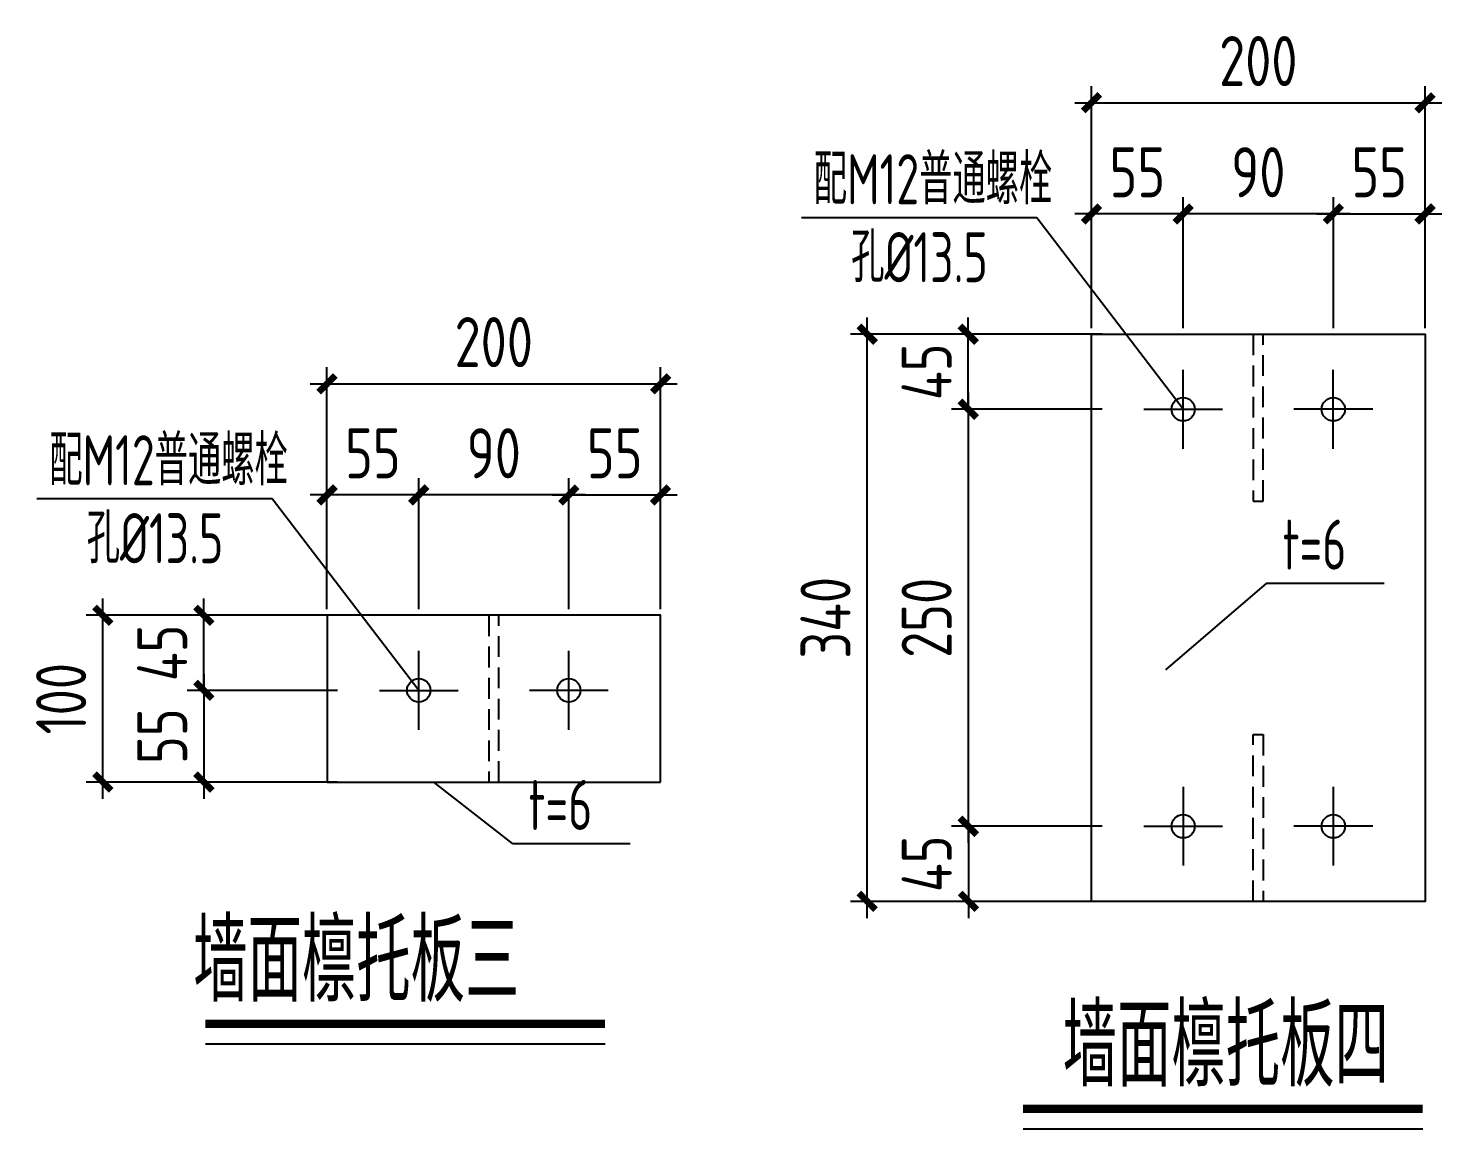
# Model space of a CAD drawing. Extents: x 180850 to 1399066, y 48356 to 327880.
# Drawn here: x 1119006 to 1135955, y 162510 to 175706 of the extents above; entities that cross this region are included whole.
import ezdxf

# ---------------------------------------------------------------- set-up
doc = ezdxf.new("R2010")
doc.units = 0
doc.header["$LTSCALE"] = 1000
doc.linetypes.add('DASHED', pattern=[0.75, 0.5, -0.25])
for name, color, linetype in [('AXIS', 3, 'Continuous'), ('PUB_TEXT', 7, 'Continuous'), ('PZ', 202, 'Continuous'), ('板', 243, 'Continuous'), ('框线', 252, 'Continuous')]:
    doc.layers.add(name, color=color, linetype=linetype)
doc.styles.add('TSSD_Dimension', font='Tssdeng.shx', dxfattribs={"width": 0.8, "bigfont": 'hztxt.shx'})
doc.styles.add('标准字体', font='tssdeng.shx', dxfattribs={"width": 0.7, "bigfont": 'tssdchn.shx'})
doc.dimstyles.new('TSSD_20_200', dxfattribs={"dimtxt": 600, "dimasz": 200, "dimexe": 200, "dimexo": 500, "dimgap": 200, "dimtad": 1, "dimdec": 0, "dimlfac": 0.05, "dimzin": 0, "dimdsep": 46, "dimtxsty": 'TSSD_Dimension', "dimblk": 'ARCHTICK', "dimblk1": 'ARCHTICK', "dimblk2": 'ARCHTICK', "dimcen": 0, "dimdle": 200, "dimclrt": 7, "dimadec": 0, "dimazin": 0, "dimtfac": 1, "dimtdec": 0, "dimtix": 1, "dimtmove": 2, "dimatfit": 3, "dimfxl": 1, "dimtolj": 1, "dimtzin": 0, "dimarcsym": 0})

# ---------------------------------------------------------------- blocks, each defined once
blk = doc.blocks.new('_ArchTick')
at = {"color": 0, "linetype": 'ByBlock', "const_width": 0.4}
blk.add_lwpolyline([(-0.5, -0.5), (0.5, 0.5)], dxfattribs=at)
blk = doc.blocks.new('*D628')
at = {"layer": 'AXIS', "color": 0, "linetype": 'ByBlock', "lineweight": -2, "transparency": 16777216}
for p, q in [((1125488, 168739), (1125488, 170310)), ((1126588, 168739), (1126588, 170310)), ((1125288, 170110), (1126788, 170110))]:
    blk.add_line(p, q, dxfattribs=at)
at = {"layer": 'Defpoints', "color": 0, "linetype": 'ByBlock', "transparency": 16777216}
for p in [(1126588, 170110), (1125488, 168239), (1126588, 168239)]:
    blk.add_point(p, dxfattribs=at)
at = {"layer": 'AXIS', "color": 0, "linetype": 'ByBlock', "lineweight": -2, "transparency": 16777216, "xscale": 200, "yscale": 200, "zscale": 200, "rotation": 180}
blk.add_blockref('_ArchTick', (1125488, 170110), dxfattribs=at)
at = {"layer": 'AXIS', "color": 0, "linetype": 'ByBlock', "lineweight": -2, "transparency": 16777216, "xscale": 200, "yscale": 200, "zscale": 200}
blk.add_blockref('_ArchTick', (1126588, 170110), dxfattribs=at)
at = {"layer": 'AXIS', "color": 7, "linetype": 'ByBlock', "transparency": 16777216, "insert": (1126038, 170610), "char_height": 600, "attachment_point": 5, "style": 'TSSD_Dimension'}
blk.add_mtext('\\A1;55', dxfattribs=at)
blk = doc.blocks.new('*D629')
at = {"layer": 'AXIS', "color": 0, "linetype": 'ByBlock', "lineweight": -2, "transparency": 16777216}
for p, q in [((1123688, 168739), (1123688, 170310)), ((1125488, 168739), (1125488, 170310)), ((1125688, 170110), (1123488, 170110))]:
    blk.add_line(p, q, dxfattribs=at)
at = {"layer": 'Defpoints', "color": 0, "linetype": 'ByBlock', "transparency": 16777216}
for p in [(1123688, 170110), (1123688, 168239), (1125488, 168239)]:
    blk.add_point(p, dxfattribs=at)
at = {"layer": 'AXIS', "color": 0, "linetype": 'ByBlock', "lineweight": -2, "transparency": 16777216, "xscale": 200, "yscale": 200, "zscale": 200, "rotation": 180}
blk.add_blockref('_ArchTick', (1123688, 170110), dxfattribs=at)
at = {"layer": 'AXIS', "color": 0, "linetype": 'ByBlock', "lineweight": -2, "transparency": 16777216, "xscale": 200, "yscale": 200, "zscale": 200}
blk.add_blockref('_ArchTick', (1125488, 170110), dxfattribs=at)
at = {"layer": 'AXIS', "color": 7, "linetype": 'ByBlock', "transparency": 16777216, "insert": (1124588, 170610), "char_height": 600, "attachment_point": 5, "style": 'TSSD_Dimension'}
blk.add_mtext('\\A1;90', dxfattribs=at)
blk = doc.blocks.new('*D630')
at = {"layer": 'AXIS', "color": 0, "linetype": 'ByBlock', "lineweight": -2, "transparency": 16777216}
for p, q in [((1122588, 168739), (1122588, 170310)), ((1123688, 168739), (1123688, 170310)), ((1123888, 170110), (1122388, 170110))]:
    blk.add_line(p, q, dxfattribs=at)
at = {"layer": 'Defpoints', "color": 0, "linetype": 'ByBlock', "transparency": 16777216}
for p in [(1122588, 170110), (1122588, 168239), (1123688, 168239)]:
    blk.add_point(p, dxfattribs=at)
at = {"layer": 'AXIS', "color": 0, "linetype": 'ByBlock', "lineweight": -2, "transparency": 16777216, "xscale": 200, "yscale": 200, "zscale": 200, "rotation": 180}
blk.add_blockref('_ArchTick', (1122588, 170110), dxfattribs=at)
at = {"layer": 'AXIS', "color": 0, "linetype": 'ByBlock', "lineweight": -2, "transparency": 16777216, "xscale": 200, "yscale": 200, "zscale": 200}
blk.add_blockref('_ArchTick', (1123688, 170110), dxfattribs=at)
at = {"layer": 'AXIS', "color": 7, "linetype": 'ByBlock', "transparency": 16777216, "insert": (1123138, 170610), "char_height": 600, "attachment_point": 5, "style": 'TSSD_Dimension'}
blk.add_mtext('\\A1;55', dxfattribs=at)
blk = doc.blocks.new('*D631')
at = {"layer": 'AXIS', "color": 0, "linetype": 'ByBlock', "lineweight": -2, "transparency": 16777216}
for p, q in [((1121112, 168667), (1121112, 168867)), ((1122716, 168667), (1120912, 168667)), ((1121112, 167767), (1121112, 168667)), ((1122716, 167767), (1120912, 167767)), ((1121112, 167767), (1121112, 167567))]:
    blk.add_line(p, q, dxfattribs=at)
at = {"layer": 'Defpoints', "color": 0, "linetype": 'ByBlock', "transparency": 16777216}
for p in [(1121112, 168667), (1123216, 168667), (1123216, 167767)]:
    blk.add_point(p, dxfattribs=at)
at = {"layer": 'AXIS', "color": 0, "linetype": 'ByBlock', "lineweight": -2, "transparency": 16777216, "xscale": 200, "yscale": 200, "zscale": 200}
for p, rotation in [((1121112, 168667), 270), ((1121112, 167767), 90)]:
    blk.add_blockref('_ArchTick', p, dxfattribs=dict(at, rotation=rotation))
at = {"layer": 'AXIS', "color": 7, "linetype": 'ByBlock', "transparency": 16777216, "insert": (1120612, 168217), "char_height": 600, "attachment_point": 5, "rotation": 90, "style": 'TSSD_Dimension'}
blk.add_mtext('\\A1;45', dxfattribs=at)
blk = doc.blocks.new('*D575')
at = {"layer": 'AXIS', "color": 0, "linetype": 'ByBlock', "lineweight": -2, "transparency": 16777216}
for p, q in [((1119900, 166467), (1119900, 168867)), ((1122088, 168667), (1119700, 168667)), ((1122088, 166667), (1119700, 166667))]:
    blk.add_line(p, q, dxfattribs=at)
at = {"layer": 'Defpoints', "color": 0, "linetype": 'ByBlock', "transparency": 16777216}
for p in [(1119900, 168667), (1122588, 168667), (1122588, 166667)]:
    blk.add_point(p, dxfattribs=at)
at = {"layer": 'AXIS', "color": 0, "linetype": 'ByBlock', "lineweight": -2, "transparency": 16777216, "xscale": 200, "yscale": 200, "zscale": 200}
for p, rotation in [((1119900, 168667), 90), ((1119900, 166667), 270)]:
    blk.add_blockref('_ArchTick', p, dxfattribs=dict(at, rotation=rotation))
at = {"layer": 'AXIS', "color": 7, "linetype": 'ByBlock', "transparency": 16777216, "insert": (1119400, 167667), "char_height": 600, "attachment_point": 5, "rotation": 90, "style": 'TSSD_Dimension'}
blk.add_mtext('\\A1;100', dxfattribs=at)
blk = doc.blocks.new('*D576')
at = {"layer": 'AXIS', "color": 0, "linetype": 'ByBlock', "lineweight": -2, "transparency": 16777216}
for p, q in [((1122588, 169167), (1122588, 171643)), ((1126588, 169167), (1126588, 171643)), ((1122388, 171443), (1126788, 171443))]:
    blk.add_line(p, q, dxfattribs=at)
at = {"layer": 'Defpoints', "color": 0, "linetype": 'ByBlock', "transparency": 16777216}
for p in [(1126588, 171443), (1122588, 168667), (1126588, 168667)]:
    blk.add_point(p, dxfattribs=at)
at = {"layer": 'AXIS', "color": 0, "linetype": 'ByBlock', "lineweight": -2, "transparency": 16777216, "xscale": 200, "yscale": 200, "zscale": 200, "rotation": 180}
blk.add_blockref('_ArchTick', (1122588, 171443), dxfattribs=at)
at = {"layer": 'AXIS', "color": 0, "linetype": 'ByBlock', "lineweight": -2, "transparency": 16777216, "xscale": 200, "yscale": 200, "zscale": 200}
blk.add_blockref('_ArchTick', (1126588, 171443), dxfattribs=at)
at = {"layer": 'AXIS', "color": 7, "linetype": 'ByBlock', "transparency": 16777216, "insert": (1124588, 171943), "char_height": 600, "attachment_point": 5, "style": 'TSSD_Dimension'}
blk.add_mtext('\\A1;200', dxfattribs=at)
blk = doc.blocks.new('*D658')
at = {"layer": 'AXIS', "color": 0, "linetype": 'ByBlock', "lineweight": -2, "transparency": 16777216}
for p, q in [((1134655, 172109), (1134655, 173680)), ((1135755, 172109), (1135755, 173680)), ((1134455, 173480), (1135955, 173480))]:
    blk.add_line(p, q, dxfattribs=at)
at = {"layer": 'Defpoints', "color": 0, "linetype": 'ByBlock', "transparency": 16777216}
for p in [(1135755, 173480), (1134655, 171609), (1135755, 171609)]:
    blk.add_point(p, dxfattribs=at)
at = {"layer": 'AXIS', "color": 0, "linetype": 'ByBlock', "lineweight": -2, "transparency": 16777216, "xscale": 200, "yscale": 200, "zscale": 200, "rotation": 180}
blk.add_blockref('_ArchTick', (1134655, 173480), dxfattribs=at)
at = {"layer": 'AXIS', "color": 0, "linetype": 'ByBlock', "lineweight": -2, "transparency": 16777216, "xscale": 200, "yscale": 200, "zscale": 200}
blk.add_blockref('_ArchTick', (1135755, 173480), dxfattribs=at)
at = {"layer": 'AXIS', "color": 7, "linetype": 'ByBlock', "transparency": 16777216, "insert": (1135205, 173980), "char_height": 600, "attachment_point": 5, "style": 'TSSD_Dimension'}
blk.add_mtext('\\A1;55', dxfattribs=at)
blk = doc.blocks.new('*D659')
at = {"layer": 'AXIS', "color": 0, "linetype": 'ByBlock', "lineweight": -2, "transparency": 16777216}
for p, q in [((1132855, 172109), (1132855, 173680)), ((1134655, 172109), (1134655, 173680)), ((1134855, 173480), (1132655, 173480))]:
    blk.add_line(p, q, dxfattribs=at)
at = {"layer": 'Defpoints', "color": 0, "linetype": 'ByBlock', "transparency": 16777216}
for p in [(1132855, 173480), (1132855, 171609), (1134655, 171609)]:
    blk.add_point(p, dxfattribs=at)
at = {"layer": 'AXIS', "color": 0, "linetype": 'ByBlock', "lineweight": -2, "transparency": 16777216, "xscale": 200, "yscale": 200, "zscale": 200, "rotation": 180}
blk.add_blockref('_ArchTick', (1132855, 173480), dxfattribs=at)
at = {"layer": 'AXIS', "color": 0, "linetype": 'ByBlock', "lineweight": -2, "transparency": 16777216, "xscale": 200, "yscale": 200, "zscale": 200}
blk.add_blockref('_ArchTick', (1134655, 173480), dxfattribs=at)
at = {"layer": 'AXIS', "color": 7, "linetype": 'ByBlock', "transparency": 16777216, "insert": (1133755, 173980), "char_height": 600, "attachment_point": 5, "style": 'TSSD_Dimension'}
blk.add_mtext('\\A1;90', dxfattribs=at)
blk = doc.blocks.new('*D660')
at = {"layer": 'AXIS', "color": 0, "linetype": 'ByBlock', "lineweight": -2, "transparency": 16777216}
for p, q in [((1131755, 172109), (1131755, 173680)), ((1132855, 172109), (1132855, 173680)), ((1133055, 173480), (1131555, 173480))]:
    blk.add_line(p, q, dxfattribs=at)
at = {"layer": 'Defpoints', "color": 0, "linetype": 'ByBlock', "transparency": 16777216}
for p in [(1131755, 173480), (1131755, 171609), (1132855, 171609)]:
    blk.add_point(p, dxfattribs=at)
at = {"layer": 'AXIS', "color": 0, "linetype": 'ByBlock', "lineweight": -2, "transparency": 16777216, "xscale": 200, "yscale": 200, "zscale": 200, "rotation": 180}
blk.add_blockref('_ArchTick', (1131755, 173480), dxfattribs=at)
at = {"layer": 'AXIS', "color": 0, "linetype": 'ByBlock', "lineweight": -2, "transparency": 16777216, "xscale": 200, "yscale": 200, "zscale": 200}
blk.add_blockref('_ArchTick', (1132855, 173480), dxfattribs=at)
at = {"layer": 'AXIS', "color": 7, "linetype": 'ByBlock', "transparency": 16777216, "insert": (1132305, 173980), "char_height": 600, "attachment_point": 5, "style": 'TSSD_Dimension'}
blk.add_mtext('\\A1;55', dxfattribs=at)
blk = doc.blocks.new('*D661')
at = {"layer": 'AXIS', "color": 0, "linetype": 'ByBlock', "lineweight": -2, "transparency": 16777216}
for p, q in [((1130278, 172037), (1130278, 172237)), ((1131882, 172037), (1130078, 172037)), ((1130278, 171137), (1130278, 172037)), ((1131882, 171137), (1130078, 171137)), ((1130278, 171137), (1130278, 170937))]:
    blk.add_line(p, q, dxfattribs=at)
at = {"layer": 'Defpoints', "color": 0, "linetype": 'ByBlock', "transparency": 16777216}
for p in [(1130278, 172037), (1132382, 172037), (1132382, 171137)]:
    blk.add_point(p, dxfattribs=at)
at = {"layer": 'AXIS', "color": 0, "linetype": 'ByBlock', "lineweight": -2, "transparency": 16777216, "xscale": 200, "yscale": 200, "zscale": 200}
for p, rotation in [((1130278, 172037), 270), ((1130278, 171137), 90)]:
    blk.add_blockref('_ArchTick', p, dxfattribs=dict(at, rotation=rotation))
at = {"layer": 'AXIS', "color": 7, "linetype": 'ByBlock', "transparency": 16777216, "insert": (1129778, 171587), "char_height": 600, "attachment_point": 5, "rotation": 90, "style": 'TSSD_Dimension'}
blk.add_mtext('\\A1;45', dxfattribs=at)
blk = doc.blocks.new('*D607')
at = {"layer": 'AXIS', "color": 0, "linetype": 'ByBlock', "lineweight": -2, "transparency": 16777216}
for p, q in [((1130278, 171337), (1130278, 165937)), ((1131682, 171137), (1130078, 171137)), ((1131883, 166137), (1130078, 166137))]:
    blk.add_line(p, q, dxfattribs=at)
at = {"layer": 'Defpoints', "color": 0, "linetype": 'ByBlock', "transparency": 16777216}
for p in [(1132182, 171137), (1130278, 166137), (1132383, 166137)]:
    blk.add_point(p, dxfattribs=at)
at = {"layer": 'AXIS', "color": 0, "linetype": 'ByBlock', "lineweight": -2, "transparency": 16777216, "xscale": 200, "yscale": 200, "zscale": 200}
for p, rotation in [((1130278, 171137), 90), ((1130278, 166137), 270)]:
    blk.add_blockref('_ArchTick', p, dxfattribs=dict(at, rotation=rotation))
at = {"layer": 'AXIS', "color": 7, "linetype": 'ByBlock', "transparency": 16777216, "insert": (1129778, 168637), "char_height": 600, "attachment_point": 5, "rotation": 90, "style": 'TSSD_Dimension'}
blk.add_mtext('\\A1;250', dxfattribs=at)
blk = doc.blocks.new('*D608')
at = {"layer": 'AXIS', "color": 0, "linetype": 'ByBlock', "lineweight": -2, "transparency": 16777216}
for p, q in [((1130280, 166137), (1130280, 166337)), ((1131855, 166137), (1130080, 166137)), ((1130280, 166137), (1130280, 165237)), ((1131855, 165237), (1130080, 165237)), ((1130280, 165237), (1130280, 165037))]:
    blk.add_line(p, q, dxfattribs=at)
at = {"layer": 'Defpoints', "color": 0, "linetype": 'ByBlock', "transparency": 16777216}
for p in [(1132355, 166137), (1130280, 165237), (1132355, 165237)]:
    blk.add_point(p, dxfattribs=at)
at = {"layer": 'AXIS', "color": 0, "linetype": 'ByBlock', "lineweight": -2, "transparency": 16777216, "xscale": 200, "yscale": 200, "zscale": 200}
for p, rotation in [((1130280, 166137), 270), ((1130280, 165237), 90)]:
    blk.add_blockref('_ArchTick', p, dxfattribs=dict(at, rotation=rotation))
at = {"layer": 'AXIS', "color": 7, "linetype": 'ByBlock', "transparency": 16777216, "insert": (1129780, 165687), "char_height": 600, "attachment_point": 5, "rotation": 90, "style": 'TSSD_Dimension'}
blk.add_mtext('\\A1;45', dxfattribs=at)
blk = doc.blocks.new('*D662')
at = {"layer": 'AXIS', "color": 0, "linetype": 'ByBlock', "lineweight": -2, "transparency": 16777216}
for p, q in [((1129066, 165037), (1129066, 172237)), ((1131255, 172037), (1128866, 172037)), ((1131255, 165237), (1128866, 165237))]:
    blk.add_line(p, q, dxfattribs=at)
at = {"layer": 'Defpoints', "color": 0, "linetype": 'ByBlock', "transparency": 16777216}
for p in [(1129066, 172037), (1131755, 172037), (1131755, 165237)]:
    blk.add_point(p, dxfattribs=at)
at = {"layer": 'AXIS', "color": 0, "linetype": 'ByBlock', "lineweight": -2, "transparency": 16777216, "xscale": 200, "yscale": 200, "zscale": 200}
for p, rotation in [((1129066, 172037), 90), ((1129066, 165237), 270)]:
    blk.add_blockref('_ArchTick', p, dxfattribs=dict(at, rotation=rotation))
at = {"layer": 'AXIS', "color": 7, "linetype": 'ByBlock', "transparency": 16777216, "insert": (1128566, 168637), "char_height": 600, "attachment_point": 5, "rotation": 90, "style": 'TSSD_Dimension'}
blk.add_mtext('\\A1;340', dxfattribs=at)
blk = doc.blocks.new('*D663')
at = {"layer": 'AXIS', "color": 0, "linetype": 'ByBlock', "lineweight": -2, "transparency": 16777216}
for p, q in [((1131755, 172537), (1131755, 175013)), ((1135755, 172537), (1135755, 175013)), ((1131555, 174813), (1135955, 174813))]:
    blk.add_line(p, q, dxfattribs=at)
at = {"layer": 'Defpoints', "color": 0, "linetype": 'ByBlock', "transparency": 16777216}
for p in [(1135755, 174813), (1131755, 172037), (1135755, 172037)]:
    blk.add_point(p, dxfattribs=at)
at = {"layer": 'AXIS', "color": 0, "linetype": 'ByBlock', "lineweight": -2, "transparency": 16777216, "xscale": 200, "yscale": 200, "zscale": 200, "rotation": 180}
blk.add_blockref('_ArchTick', (1131755, 174813), dxfattribs=at)
at = {"layer": 'AXIS', "color": 0, "linetype": 'ByBlock', "lineweight": -2, "transparency": 16777216, "xscale": 200, "yscale": 200, "zscale": 200}
blk.add_blockref('_ArchTick', (1135755, 174813), dxfattribs=at)
at = {"layer": 'AXIS', "color": 7, "linetype": 'ByBlock', "transparency": 16777216, "insert": (1133755, 175313), "char_height": 600, "attachment_point": 5, "style": 'TSSD_Dimension'}
blk.add_mtext('\\A1;200', dxfattribs=at)
blk = doc.blocks.new('*D614')
at = {"layer": 'AXIS', "color": 0, "linetype": 'ByBlock', "lineweight": -2, "transparency": 16777216}
for p, q in [((1121112, 167967), (1121112, 166467)), ((1122716, 167767), (1120912, 167767)), ((1122716, 166667), (1120912, 166667))]:
    blk.add_line(p, q, dxfattribs=at)
at = {"layer": 'Defpoints', "color": 0, "linetype": 'ByBlock', "transparency": 16777216}
for p in [(1123216, 167767), (1121112, 166667), (1123216, 166667)]:
    blk.add_point(p, dxfattribs=at)
at = {"layer": 'AXIS', "color": 0, "linetype": 'ByBlock', "lineweight": -2, "transparency": 16777216, "xscale": 200, "yscale": 200, "zscale": 200}
for p, rotation in [((1121112, 167767), 90), ((1121112, 166667), 270)]:
    blk.add_blockref('_ArchTick', p, dxfattribs=dict(at, rotation=rotation))
at = {"layer": 'AXIS', "color": 7, "linetype": 'ByBlock', "transparency": 16777216, "insert": (1120612, 167217), "char_height": 600, "attachment_point": 5, "rotation": 90, "style": 'TSSD_Dimension'}
blk.add_mtext('\\A1;55', dxfattribs=at)

msp = doc.modelspace()

# ---------------------------------------------------------------- linework, layer by layer
at = {"color": 3, "const_width": 100, "elevation": 0}
for points in [[(1121130.5, 163767), (1125923.21, 163767)], [(1130935, 162750.5), (1135727.71, 162750.5)]]:
    msp.add_lwpolyline(points, dxfattribs=at)
at = {"color": 3, "elevation": 0}
for points in [[(1121130.5, 163527), (1125923.21, 163527)], [(1130935, 162510.5), (1135727.71, 162510.5)]]:
    msp.add_lwpolyline(points, dxfattribs=at)
at = {"layer": 'AXIS', "linetype": 'ByBlock'}
for p, q in [((1131098.59, 173432.16), (1128276.66, 173432.16)), ((1132854.59, 171137.16), (1131098.59, 173432.16)), ((1121932.24, 170062.33), (1119110.32, 170062.33)), ((1123688.24, 167767.33), (1121932.24, 170062.33)), ((1133853.08, 169052.59), (1132640.61, 168013.03)), ((1133853.08, 169052.59), (1135263.75, 169052.59)), ((1124810.82, 165930.55), (1123869.5, 166667.35)), ((1124810.82, 165930.55), (1126221.48, 165930.55))]:
    msp.add_line(p, q, dxfattribs=at)
at = {"layer": 'PZ', "elevation": 0}
for points in [[(1131754.65, 165237.22), (1131754.54, 172037.16), (1135754.53, 172037.18), (1135754.64, 165237.24)], [(1126588.16, 166667.33), (1126588.27, 168667.33), (1122588.27, 168667.36), (1122588.17, 166667.36)]]:
    msp.add_lwpolyline(points, close=True, dxfattribs=at)
at = {"layer": 'PZ'}
for centre in [(1132854.59, 171137.16), (1134654.59, 171137.16), (1123688.24, 167767.33), (1125488.24, 167767.33), (1132854.64, 166137.19), (1134654.64, 166137.24)]:
    msp.add_circle(centre, 140, dxfattribs=at)
at = {"layer": '板', "linetype": 'DASHED', "ltscale": 0.5}
for p, q in [((1133694.49, 172037.17), (1133694.54, 170037.17)), ((1133814.54, 170037.17), (1133814.49, 172037.17)), ((1133694.54, 170037.17), (1133814.54, 170037.17)), ((1124528.15, 168667.34), (1124528.19, 166667.34)), ((1124648.19, 166667.35), (1124648.15, 168667.35)), ((1133694.49, 165237.21), (1133694.54, 167237.21)), ((1133694.54, 167237.21), (1133814.54, 167237.21)), ((1133814.54, 167237.2), (1133814.49, 165237.2)), ((1124528.19, 166667.34), (1124648.19, 166667.34))]:
    msp.add_line(p, q, dxfattribs=at)
at = {"layer": '框线'}
for p, q in [((1132854.59, 170665.02), (1132854.59, 171609.29)), ((1134654.59, 170665.02), (1134654.59, 171609.29)), ((1132382.45, 171137.16), (1133326.72, 171137.16)), ((1135126.72, 171137.16), (1134182.45, 171137.16)), ((1123688.24, 167295.2), (1123688.24, 168239.47)), ((1125488.24, 167295.2), (1125488.24, 168239.47)), ((1123216.11, 167767.33), (1124160.38, 167767.33)), ((1125960.38, 167767.33), (1125016.11, 167767.33)), ((1132854.63, 166609.33), (1132854.66, 165665.06)), ((1134654.63, 166609.38), (1134654.66, 165665.11)), ((1132382.51, 166137.18), (1133326.78, 166137.2)), ((1135126.78, 166137.25), (1134182.51, 166137.23))]:
    msp.add_line(p, q, dxfattribs=at)

# ---------------------------------------------------------------- texts
at = {"style": '标准字体', "width": 0.7}
for s, p in [('墙面檩托板三', (1120984.5, 164032.59)), ('墙面檩托板四', (1131410.3, 163016.09))]:
    msp.add_text(s, height=980, dxfattribs=at).set_placement(p)
at = {"layer": 'PUB_TEXT', "style": '标准字体', "width": 0.7}
for s, p in [('配M12普通螺栓', (1128424.66, 173596.16)), ('孔%%c13.5', (1128873.64, 172661.16)), ('配M12普通螺栓', (1119258.32, 170226.33)), ('孔%%c13.5', (1119707.3, 169291.33)), ('t=6', (1134045.2, 169215.27)), ('t=6', (1125002.94, 166093.23))]:
    msp.add_text(s, height=600, dxfattribs=at).set_placement(p)

# ---------------------------------------------------------------- dimensions: what is measured, and where the dimension line sits
at = {"layer": 'AXIS', "linetype": 'ByBlock'}
for base, p1, p2, picture, middle in [((1135754.53, 174812.58), (1131754.54, 172037.16), (1135754.53, 172037.18), '*D663', (1133754.54, 175312.58)), ((1131754.59, 173480.07), (1132854.59, 171609.29), (1131754.59, 171609.29), '*D660', (1132304.59, 173980.07)), ((1132854.59, 173480.07), (1134654.59, 171609.29), (1132854.59, 171609.29), '*D659', (1133754.59, 173980.07)), ((1135754.59, 173480.07), (1134654.59, 171609.29), (1135754.59, 171609.29), '*D658', (1135204.59, 173980.07)), ((1126588.19, 171442.76), (1122588.2, 168667.34), (1126588.19, 168667.36), '*D576', (1124588.19, 171942.76)), ((1122588.24, 170110.25), (1123688.24, 168239.47), (1122588.24, 168239.47), '*D630', (1123138.24, 170610.25)), ((1123688.24, 170110.25), (1125488.24, 168239.47), (1123688.24, 168239.47), '*D629', (1124588.24, 170610.25)), ((1126588.24, 170110.25), (1125488.24, 168239.47), (1126588.24, 168239.47), '*D628', (1126038.24, 170610.25))]:
    dim = msp.add_linear_dim(base=base, p1=p1, p2=p2, dimstyle='TSSD_20_200', dxfattribs=at)
    dim.commit()
    dim.dimension.update_dxf_attribs({"geometry": picture, "text_midpoint": middle})
for base, p1, p2, angle, picture, middle in [((1129066.16, 172037.16), (1131754.67, 165237.22), (1131754.54, 172037.16), 90, '*D662', (1128566.16, 168637.19)), ((1130278.21, 172037.16), (1132382.45, 171137.16), (1132382.45, 172037.16), 90, '*D661', (1129778.21, 171587.16)), ((1130278.21, 166137.18), (1132182.45, 171137.16), (1132382.51, 166137.18), 90, '*D607', (1129778.21, 168637.17)), ((1119899.81, 168667.33), (1122588.17, 166667.36), (1122588.2, 168667.33), 90, '*D575', (1119399.81, 167667.34)), ((1121111.86, 168667.34), (1123216.11, 167767.33), (1123216.1, 168667.34), 90, '*D631', (1120611.86, 168217.33)), ((1121111.86, 166667.35), (1123216.11, 167767.33), (1123216.1, 166667.35), 270, '*D614', (1120611.86, 167217.34)), ((1130280.2, 165237.22), (1132354.66, 166137.2), (1132354.66, 165237.22), 90, '*D608', (1129780.2, 165687.21))]:
    dim = msp.add_linear_dim(base=base, p1=p1, p2=p2, angle=angle, dimstyle='TSSD_20_200', dxfattribs=at)
    dim.commit()
    dim.dimension.update_dxf_attribs({"geometry": picture, "text_midpoint": middle})

doc.saveas('drawing.dxf')
